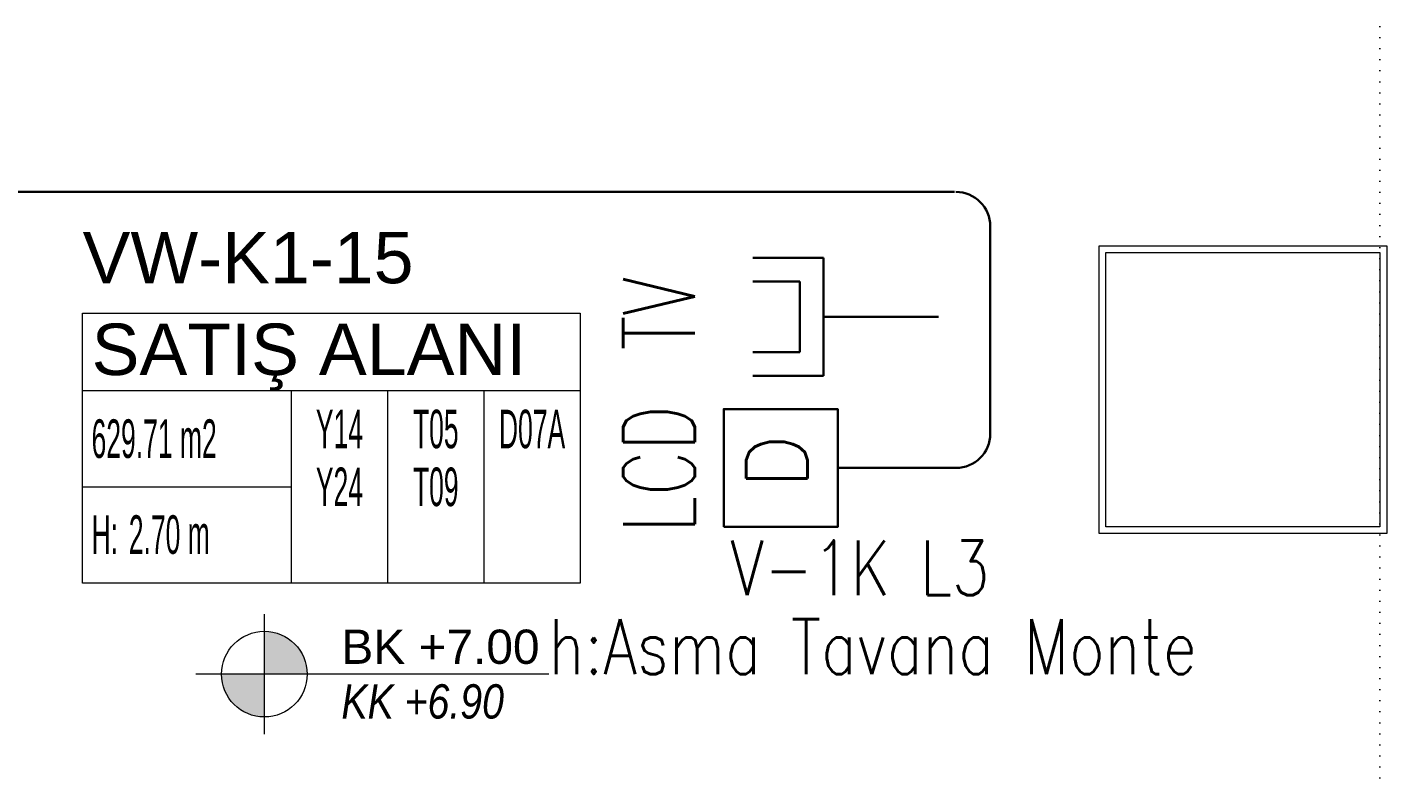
# Model space of a CAD drawing. Extents: x -1073 to 35213, y -1180 to 6950.
# Drawn here: x 18085.8 to 18482.8, y 2339.2 to 2558.2 of the extents above; entities that cross this region are included whole.
import ezdxf
from ezdxf.enums import TextEntityAlignment as Align

# ---------------------------------------------------------------- set-up
doc = ezdxf.new("R2010")
doc.units = 0
doc.header["$LTSCALE"] = 25
doc.linetypes.add('DOT2', pattern=[0.125, 0, -0.125])
doc.layers.get('0').update_dxf_attribs({"color": 9, "lineweight": 9})
for name, color, linetype, lineweight in [('01', 9, 'Continuous', 9), ('14', 9, 'Continuous', 9), ('20', 9, 'DOT2', 9), ('21', 9, 'Continuous', 9), ('21_MAHAL', 9, 'Continuous', 9), ('DATA TAVAN', 160, 'Continuous', 30), ('E-DATA LCD EKRAN', 7, 'Continuous', 30), ('E-DATA PRİZİ (RJ45)', 7, 'Continuous', 30), ('E-YAZI', 7, 'Continuous', 30)]:
    doc.layers.add(name, color=color, linetype=linetype, lineweight=lineweight)
doc.styles.add('Arial', font='arial.ttf', dxfattribs={"height": 2.5})
doc.styles.add('E-YAZI', font='txttw.shx')
doc.styles.add('MuuM_TEXT-ITALIC', font='ARIALNI.TTF')
doc.styles.add('MuuM_TEXT-STANDART', font='ARIALN.TTF')

# ---------------------------------------------------------------- blocks, each defined once
blk = doc.blocks.new('p-kolon-80x80-vw')
at = {"layer": '01'}
blk.add_lwpolyline([(-40, -40), (-40, 40), (40, 40), (40, -40)], close=True, dxfattribs=at)
blk = doc.blocks.new('0_elevationtarget-p-bk')
h = blk.add_hatch(color=254)
h.paths.add_polyline_path([(2.5, 0, 0.414214), (0, 2.5), (0, 0)])
h.paths.add_polyline_path([(0, 0), (-2.5, 0, 0.414214), (0, -2.5)])
blk.add_line((0, -3.5), (0, 3.5))
blk.add_lwpolyline([(16.605, 0), (-4, 0)])
blk.add_circle((0, 0), 2.5)
at = {"style": 'Arial'}
blk.add_attdef('BITMISKOT', text='', height=2, dxfattribs=at).set_placement((4.5, 0), align=Align.BOTTOM_LEFT)
at = {"style": 'MuuM_TEXT-ITALIC'}
blk.add_attdef('FINISHINGFLOORLEVEL', text='', height=2, dxfattribs=at).set_placement((4.5, -0.592), align=Align.TOP_LEFT)
blk = doc.blocks.new('0_roomno2')
blk.add_lwpolyline([(19.375, -10.5), (0, -10.5), (0, 0), (19.375, 0)], close=True)
for points in [[(0, -3), (19.375, -3)], [(8.125, -3), (8.125, -10.5)], [(11.875, -3), (11.875, -10.5)], [(15.625, -3), (15.625, -10.5)], [(0, -6.75), (8.125, -6.75)]]:
    blk.add_lwpolyline(points)
at = {"style": 'MuuM_TEXT-STANDART', "width": 0.6}
blk.add_text('H:', height=1.5, dxfattribs=at).set_placement((0.35, -8.608), align=Align.MIDDLE_LEFT)
at = {"style": 'Arial'}
blk.add_attdef('ODANO', (0, 1.17), '', height=2, dxfattribs=at)
blk.add_attdef('MEKANADI', text='', height=2, dxfattribs=at).set_placement((0.35, -3), align=Align.BOTTOM_LEFT)
at = {"style": 'MuuM_TEXT-STANDART', "width": 0.6}
for tag, p in [('M2', (0.35, -4.875)), ('TEMIZTAVANYUKSEKLIGI', (1.8, -8.608))]:
    blk.add_attdef(tag, text='', height=1.5, dxfattribs=at).set_placement(p, align=Align.MIDDLE_LEFT)
for tag, p in [('YER01', (10, -4.5)), ('TAVAN01', (13.75, -4.5)), ('DUVAR01', (17.5, -4.5)), ('YER02', (10, -6.75)), ('TAVAN02', (13.75, -6.75)), ('DUVAR02', (17.5, -6.75)), ('YER03', (10, -9)), ('TAVAN03', (13.75, -9)), ('DUVAR03', (17.5, -9))]:
    blk.add_attdef(tag, text='', height=1.5, dxfattribs=at).set_placement(p, align=Align.MIDDLE_CENTER)
blk = doc.blocks.new('E-LCD+TV')
at = {"layer": 'E-DATA PRİZİ (RJ45)', "color": 1}
for p, q in [((38.46, 77.49), (38.46, 48)), ((48.29, 77.49), (48.29, 57.83)), ((77.78, 77.49), (77.78, 57.83)), ((87.61, 77.49), (87.61, 48)), ((48.29, 57.83), (77.78, 57.83)), ((38.46, 48), (87.61, 48)), ((63.03, 48), (63.03, 0)), ((0, 0), (0, 41.99))]:
    blk.add_line(p, q, dxfattribs=at)
blk.add_lwpolyline([(-24.58, 89.56), (24.58, 89.56), (24.58, 41.99), (-24.58, 41.99)], close=True, dxfattribs=at)
at = {"layer": 'E-DATA PRİZİ (RJ45)', "color": 1, "style": 'E-YAZI'}
blk.add_text('D', height=25.6, dxfattribs=at).set_placement((-8.79, 54.59))
at = {"layer": 'E-YAZI', "color": 1, "style": 'E-YAZI', "width": 0.7}
for s, p in [('LCD', (-26.97, 101.57)), ('TV', (49.03, 101.57))]:
    blk.add_text(s, height=30, dxfattribs=at).set_placement(p)

msp = doc.modelspace()

# ---------------------------------------------------------------- linework, layer by layer
at = {"layer": '14'}
msp.add_lwpolyline([(18398.84, 2494.5), (18482.84, 2494.5), (18482.84, 2410.5), (18398.84, 2410.5)], close=True, dxfattribs=at)
at = {"layer": '20'}
msp.add_lwpolyline([(18480.84, 394.5), (18480.84, 3110.5)], dxfattribs=at)
at = {"layer": 'DATA TAVAN'}
for p, q in [((18329.68, 2510.17), (17835.27, 2510.17)), ((18329.68, 2510.17), (18356.56, 2510.17)), ((18367.03, 2500.17), (18367.03, 2439.63)), ((18351.92, 2429.63), (18357.03, 2429.63))]:
    msp.add_line(p, q, dxfattribs=at)
for centre, start, end in [((18357.03, 2500.17), 0, 90), ((18357.03, 2439.63), 270, 0)]:
    msp.add_arc(centre, 10, start, end, dxfattribs=at)

# ---------------------------------------------------------------- block references
msp.add_blockref('p-kolon-80x80-vw', (18440.84, 2452.5))
at = {"layer": '21', "xscale": 5, "yscale": 5, "zscale": 5}
msp.add_blockref('0_elevationtarget-p-bk', (18155.08, 2369.47), dxfattribs=at).add_auto_attribs({'BITMISKOT': 'BK +7.00', 'FINISHINGFLOORLEVEL': 'KK +6.90'})
at = {"layer": '21_MAHAL'}
ref = msp.add_blockref('0_roomno2', (18102, 2474.76), dxfattribs=dict(at, xscale=7.5, yscale=7.5, zscale=7.5))
ref.add_attrib('ODANO', 'VW-K1-15', (18102, 2483.53), dxfattribs={"layer": '0', "height": 15, "style": 'Arial'})
ref.add_attrib('MEKANADI', 'SATIŞ ALANI', dxfattribs={"layer": '0', "height": 15, "style": 'Arial'}).set_placement((18104.63, 2452.26), align=Align.BOTTOM_LEFT)
ref.add_attrib('M2', '629.71 m2', dxfattribs={"layer": '0', "height": 11.25, "style": 'MuuM_TEXT-STANDART', "width": 0.6}).set_placement((18104.63, 2438.19), align=Align.MIDDLE_LEFT)
ref.add_attrib('TEMIZTAVANYUKSEKLIGI', '2.70 m', dxfattribs={"layer": '0', "height": 11.25, "style": 'MuuM_TEXT-STANDART', "width": 0.6}).set_placement((18115.5, 2410.2), align=Align.MIDDLE_LEFT)
ref.add_attrib('YER01', 'Y14', dxfattribs={"layer": '0', "height": 11.25, "style": 'MuuM_TEXT-STANDART', "width": 0.6}).set_placement((18177, 2441.01), align=Align.MIDDLE_CENTER)
ref.add_attrib('TAVAN01', 'T05', dxfattribs={"layer": '0', "height": 11.25, "style": 'MuuM_TEXT-STANDART', "width": 0.6}).set_placement((18205.13, 2441.01), align=Align.MIDDLE_CENTER)
ref.add_attrib('DUVAR01', 'D07A', dxfattribs={"layer": '0', "height": 11.25, "style": 'MuuM_TEXT-STANDART', "width": 0.6}).set_placement((18233.25, 2441.01), align=Align.MIDDLE_CENTER)
ref.add_attrib('YER02', 'Y24', dxfattribs={"layer": '0', "height": 11.25, "style": 'MuuM_TEXT-STANDART', "width": 0.6}).set_placement((18177, 2424.13), align=Align.MIDDLE_CENTER)
ref.add_attrib('TAVAN02', 'T09', dxfattribs={"layer": '0', "height": 11.25, "style": 'MuuM_TEXT-STANDART', "width": 0.6}).set_placement((18205.13, 2424.13), align=Align.MIDDLE_CENTER)
at = {"layer": 'E-DATA LCD EKRAN', "color": 1, "xscale": 0.7, "yscale": 0.7, "zscale": 0.7, "rotation": 89.99999999999999}
msp.add_blockref('E-LCD+TV', (18351.92, 2429.63), dxfattribs=at)

# ---------------------------------------------------------------- texts
at = {"layer": 'E-YAZI', "color": 6, "style": 'E-YAZI', "width": 0.8}
msp.add_text('V-1K L3', height=16, dxfattribs=at).set_placement((18291.15, 2392.49))
at = {"layer": 'E-YAZI', "color": 3, "style": 'E-YAZI', "width": 0.8}
msp.add_text('h:Asma Tavana Monte', height=16, dxfattribs=at).set_placement((18238.1, 2369.47))

doc.saveas('drawing.dxf')
